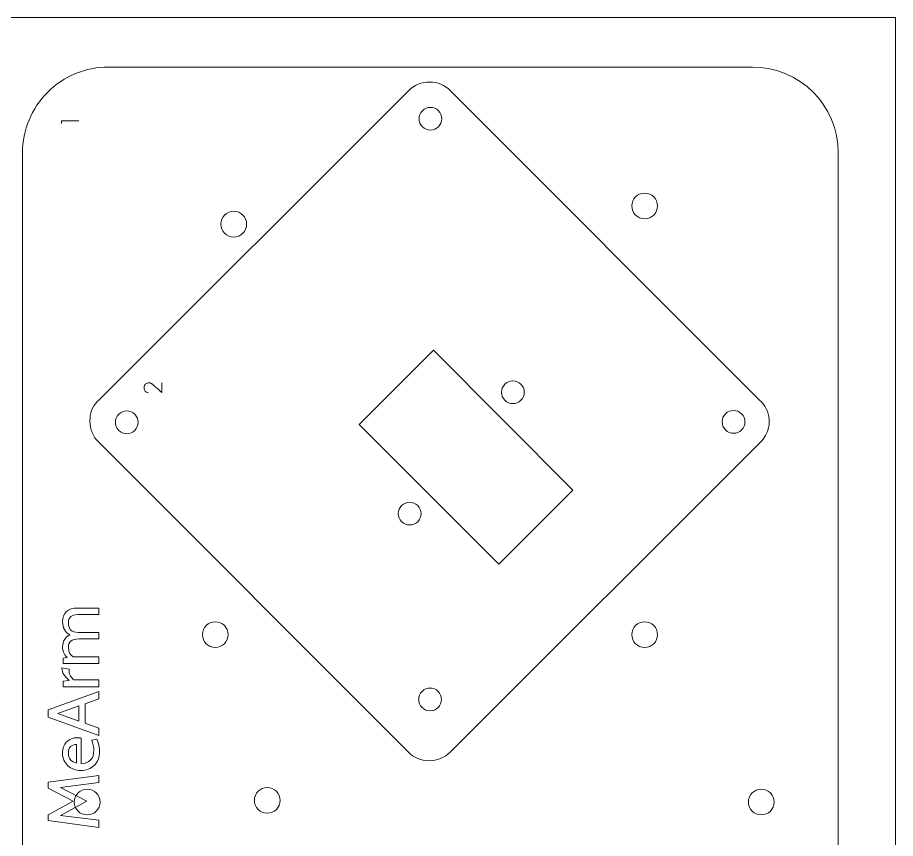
# Model space of a CAD drawing. Header units: centimetres. Extents: x -24 to 24.1, y -20.7 to 0.5.
# Drawn here: x -4.19 to 6.04, y -10.27 to -0.71 of the extents above; entities that cross this region are included whole.
import ezdxf

# ---------------------------------------------------------------- set-up
doc = ezdxf.new("R2010")
doc.units = ezdxf.units.CM
doc.header["$MEASUREMENT"] = 0
doc.layers.add('Layer 1', color=7, linetype='Continuous')

msp = doc.modelspace()

# ---------------------------------------------------------------- linework, layer by layer
at = {"layer": 'Layer 1', "color": 250, "lineweight": 9}
msp.add_lwpolyline([(-23.96322, -20.71493), (6.03678, -20.71493), (6.03678, -0.71493), (-23.96322, -0.71493), (-23.96322, -20.71493)], close=True, dxfattribs=at)
for points, knots in [([(-4.12828, -14.70126), (-4.12828, -14.70126), (-4.1283, -14.71581), (-4.1283, -14.71581), (-4.1283, -14.71581), (-4.1283, -14.98103), (-4.02293, -15.22084), (-3.83539, -15.40837), (-3.83539, -15.40837), (-3.64786, -15.59591), (-3.3935, -15.70126), (-3.12828, -15.70126), (-3.12828, -15.70126), (-3.12828, -15.70126), (4.37172, -15.70126), (4.37172, -15.70126), (4.37172, -15.70126), (4.63693, -15.70126), (4.89129, -15.59591), (5.07882, -15.40837), (5.07882, -15.40837), (5.26635, -15.22084), (5.37172, -14.96648), (5.37172, -14.70127), (5.37172, -14.70127), (5.37172, -14.70126), (5.37172, -2.29126), (5.37172, -2.29126), (5.37172, -2.29126), (5.37172, -1.73898), (4.924, -1.29127), (4.37172, -1.29127), (4.37172, -1.29127), (4.37172, -1.29126), (-3.12828, -1.29126), (-3.12828, -1.29127), (-3.12828, -1.29127), (-3.3935, -1.29127), (-3.64786, -1.39662), (-3.83539, -1.58416), (-3.83539, -1.58416), (-4.02293, -1.77169), (-4.12828, -2.02605), (-4.12828, -2.29126), (-4.12828, -2.29126), (-4.12828, -2.29126), (-4.12828, -14.70126), (-4.12828, -14.70126)], [0, 0, 0, 0, 0.07692308, 0.07692308, 0.07692308, 0.07692308, 0.15384615, 0.15384615, 0.15384615, 0.15384615, 0.23076923, 0.23076923, 0.23076923, 0.23076923, 0.30769231, 0.30769231, 0.30769231, 0.30769231, 0.38461538, 0.38461538, 0.38461538, 0.38461538, 0.46153846, 0.46153846, 0.46153846, 0.46153846, 0.53846154, 0.53846154, 0.53846154, 0.53846154, 0.61538462, 0.61538462, 0.61538462, 0.61538462, 0.69230769, 0.69230769, 0.69230769, 0.69230769, 0.76923077, 0.76923077, 0.76923077, 0.76923077, 0.84615385, 0.84615385, 0.84615385, 0.84615385, 1, 1, 1, 1]), ([(-3.24095, -5.16959), (-3.24095, -5.16959), (-3.25712, -5.18687), (-3.25712, -5.18687), (-3.25712, -5.18687), (-3.32234, -5.25201), (-3.34286, -5.32311), (-3.34292, -5.41529), (-3.34292, -5.41529), (-3.34297, -5.50746), (-3.3064, -5.59589), (-3.24127, -5.66111), (-3.24127, -5.66111), (-3.24127, -5.66111), (0.36095, -9.26778), (0.36095, -9.26778), (0.36095, -9.26778), (0.42609, -9.333), (0.51446, -9.36967), (0.60664, -9.36973), (0.60664, -9.36973), (0.69882, -9.36978), (0.78724, -9.33322), (0.85247, -9.26808), (0.85247, -9.26808), (0.85247, -9.26808), (4.45913, -5.66588), (4.45913, -5.66588), (4.45913, -5.66588), (4.59496, -5.53021), (4.60724, -5.32297), (4.4716, -5.18717), (4.4716, -5.18717), (4.4716, -5.18717), (4.45943, -5.17437), (4.45943, -5.17437), (4.45943, -5.17437), (4.45943, -5.17437), (0.85723, -1.56769), (0.85723, -1.56769), (0.85723, -1.56769), (0.79208, -1.50247), (0.7037, -1.46579), (0.61153, -1.46573), (0.61153, -1.46573), (0.51935, -1.46567), (0.43093, -1.50225), (0.36571, -1.56739), (0.36571, -1.56739), (0.36571, -1.56739), (-3.24095, -5.16959), (-3.24095, -5.16959)], [0, 0, 0, 0, 0.07142857, 0.07142857, 0.07142857, 0.07142857, 0.14285714, 0.14285714, 0.14285714, 0.14285714, 0.21428571, 0.21428571, 0.21428571, 0.21428571, 0.28571429, 0.28571429, 0.28571429, 0.28571429, 0.35714286, 0.35714286, 0.35714286, 0.35714286, 0.42857143, 0.42857143, 0.42857143, 0.42857143, 0.5, 0.5, 0.5, 0.5, 0.57142857, 0.57142857, 0.57142857, 0.57142857, 0.64285714, 0.64285714, 0.64285714, 0.64285714, 0.71428571, 0.71428571, 0.71428571, 0.71428571, 0.78571429, 0.78571429, 0.78571429, 0.78571429, 0.85714286, 0.85714286, 0.85714286, 0.85714286, 1, 1, 1, 1]), ([(0.71514, -1.98685), (0.76691, -1.93514), (0.76696, -1.85125), (0.71527, -1.79948), (0.71527, -1.79948), (0.66356, -1.74771), (0.57966, -1.74766), (0.52789, -1.79936), (0.52789, -1.79936), (0.47611, -1.85107), (0.47606, -1.93497), (0.52777, -1.98674), (0.52777, -1.98674), (0.57947, -2.03852), (0.66336, -2.03856), (0.71514, -1.98685)], [0, 0, 0, 0, 0.2, 0.2, 0.2, 0.2, 0.4, 0.4, 0.4, 0.4, 0.6, 0.6, 0.6, 0.6, 1, 1, 1, 1]), ([(-3.67585, -1.91791), (-3.67585, -1.91791), (-3.67585, -1.94698), (-3.67585, -1.94698), (-3.67585, -1.94698), (-3.67585, -1.94698), (-3.67585, -1.91791), (-3.67585, -1.91791), (-3.67585, -1.91791), (-3.67585, -1.91791), (-3.47265, -1.91791), (-3.47265, -1.91791), (-3.47265, -1.91791), (-3.47265, -1.91791), (-3.67585, -1.91791), (-3.67585, -1.91791)], [0, 0, 0, 0, 0.2, 0.2, 0.2, 0.2, 0.4, 0.4, 0.4, 0.4, 0.6, 0.6, 0.6, 0.6, 1, 1, 1, 1]), ([(3.11647, -2.75916), (3.03362, -2.75916), (2.96647, -2.82631), (2.96647, -2.90915), (2.96647, -2.90915), (2.96646, -2.992), (3.03362, -3.05915), (3.11646, -3.05915), (3.11646, -3.05915), (3.19931, -3.05916), (3.26646, -2.992), (3.26646, -2.90916), (3.26646, -2.90916), (3.26646, -2.82631), (3.19931, -2.75916), (3.11647, -2.75916)], [0, 0, 0, 0, 0.2, 0.2, 0.2, 0.2, 0.4, 0.4, 0.4, 0.4, 0.6, 0.6, 0.6, 0.6, 1, 1, 1, 1]), ([(-1.66828, -2.97131), (-1.75113, -2.97131), (-1.81828, -3.03846), (-1.81828, -3.1213), (-1.81828, -3.1213), (-1.81829, -3.20415), (-1.75113, -3.2713), (-1.66829, -3.2713), (-1.66829, -3.2713), (-1.58544, -3.27131), (-1.51829, -3.20415), (-1.51829, -3.12131), (-1.51829, -3.12131), (-1.51829, -3.03846), (-1.58544, -2.97131), (-1.66828, -2.97131)], [0, 0, 0, 0, 0.2, 0.2, 0.2, 0.2, 0.4, 0.4, 0.4, 0.4, 0.6, 0.6, 0.6, 0.6, 1, 1, 1, 1]), ([(1.41813, -7.07978), (1.41813, -7.07978), (-0.20721, -5.45243), (-0.20721, -5.45243), (-0.20721, -5.45243), (-0.20721, -5.45243), (0.65598, -4.59027), (0.65598, -4.59027), (0.65598, -4.59027), (0.65598, -4.59027), (2.28132, -6.21763), (2.28132, -6.21763), (2.28132, -6.21763), (2.28132, -6.21763), (1.41813, -7.07978), (1.41813, -7.07978)], [0, 0, 0, 0, 0.2, 0.2, 0.2, 0.2, 0.4, 0.4, 0.4, 0.4, 0.6, 0.6, 0.6, 0.6, 1, 1, 1, 1]), ([(-2.50691, -5.0812), (-2.52572, -5.06427), (-2.54275, -5.04893), (-2.55799, -5.0352), (-2.55799, -5.0352), (-2.56439, -5.02937), (-2.57078, -5.02358), (-2.57718, -5.01784), (-2.57718, -5.01784), (-2.58358, -5.0121), (-2.58941, -5.00693), (-2.59468, -5.00232), (-2.59468, -5.00232), (-2.59995, -4.99771), (-2.60442, -4.99385), (-2.60808, -4.99075), (-2.60808, -4.99075), (-2.61174, -4.98765), (-2.61406, -4.98581), (-2.615, -4.98525), (-2.615, -4.98525), (-2.61688, -4.98412), (-2.61909, -4.98261), (-2.62163, -4.98073), (-2.62163, -4.98073), (-2.62417, -4.97885), (-2.62718, -4.97702), (-2.63065, -4.97523), (-2.63065, -4.97523), (-2.63414, -4.97344), (-2.63824, -4.97189), (-2.64294, -4.97057), (-2.64294, -4.97057), (-2.64764, -4.96925), (-2.6531, -4.9686), (-2.65931, -4.9686), (-2.65931, -4.9686), (-2.66551, -4.9686), (-2.67173, -4.96963), (-2.67794, -4.9717), (-2.67794, -4.9717), (-2.68414, -4.97377), (-2.68974, -4.97697), (-2.69473, -4.9813), (-2.69473, -4.9813), (-2.69971, -4.98562), (-2.70375, -4.99122), (-2.70685, -4.99809), (-2.70685, -4.99809), (-2.70997, -5.00495), (-2.71152, -5.01328), (-2.71152, -5.02306), (-2.71152, -5.02306), (-2.71133, -5.04282), (-2.70699, -5.05735), (-2.69854, -5.06667), (-2.69854, -5.06667), (-2.69007, -5.07598), (-2.67888, -5.08064), (-2.66495, -5.08064), (-2.66495, -5.08064), (-2.67888, -5.08064), (-2.69007, -5.07598), (-2.69854, -5.06667), (-2.69854, -5.06667), (-2.70699, -5.05735), (-2.71133, -5.04282), (-2.71152, -5.02306), (-2.71152, -5.02306), (-2.71152, -5.01328), (-2.70997, -5.00495), (-2.70685, -4.99809), (-2.70685, -4.99809), (-2.70375, -4.99122), (-2.69971, -4.98562), (-2.69473, -4.9813), (-2.69473, -4.9813), (-2.68974, -4.97697), (-2.68414, -4.97377), (-2.67794, -4.9717), (-2.67794, -4.9717), (-2.67173, -4.96963), (-2.66551, -4.9686), (-2.65931, -4.9686), (-2.65931, -4.9686), (-2.6531, -4.9686), (-2.64764, -4.96925), (-2.64294, -4.97057), (-2.64294, -4.97057), (-2.63824, -4.97189), (-2.63414, -4.97344), (-2.63065, -4.97523), (-2.63065, -4.97523), (-2.62718, -4.97702), (-2.62417, -4.97885), (-2.62163, -4.98073), (-2.62163, -4.98073), (-2.61909, -4.98261), (-2.61688, -4.98412), (-2.615, -4.98525), (-2.615, -4.98525), (-2.61406, -4.98581), (-2.61174, -4.98765), (-2.60808, -4.99075), (-2.60808, -4.99075), (-2.60442, -4.99385), (-2.59995, -4.99771), (-2.59468, -5.00232), (-2.59468, -5.00232), (-2.58941, -5.00693), (-2.58358, -5.0121), (-2.57718, -5.01784), (-2.57718, -5.01784), (-2.57078, -5.02358), (-2.56439, -5.02937), (-2.55799, -5.0352), (-2.55799, -5.0352), (-2.54275, -5.04893), (-2.52572, -5.06427), (-2.50691, -5.0812), (-2.50691, -5.0812), (-2.50691, -5.0812), (-2.50691, -4.97001), (-2.50691, -4.97001), (-2.50691, -4.97001), (-2.50691, -4.97001), (-2.50691, -5.0812), (-2.50691, -5.0812)], [0, 0, 0, 0, 0.03030303, 0.03030303, 0.03030303, 0.03030303, 0.06060606, 0.06060606, 0.06060606, 0.06060606, 0.09090909, 0.09090909, 0.09090909, 0.09090909, 0.12121212, 0.12121212, 0.12121212, 0.12121212, 0.15151515, 0.15151515, 0.15151515, 0.15151515, 0.18181818, 0.18181818, 0.18181818, 0.18181818, 0.21212121, 0.21212121, 0.21212121, 0.21212121, 0.24242424, 0.24242424, 0.24242424, 0.24242424, 0.27272727, 0.27272727, 0.27272727, 0.27272727, 0.3030303, 0.3030303, 0.3030303, 0.3030303, 0.33333333, 0.33333333, 0.33333333, 0.33333333, 0.36363636, 0.36363636, 0.36363636, 0.36363636, 0.39393939, 0.39393939, 0.39393939, 0.39393939, 0.42424242, 0.42424242, 0.42424242, 0.42424242, 0.45454545, 0.45454545, 0.45454545, 0.45454545, 0.48484848, 0.48484848, 0.48484848, 0.48484848, 0.51515152, 0.51515152, 0.51515152, 0.51515152, 0.54545455, 0.54545455, 0.54545455, 0.54545455, 0.57575758, 0.57575758, 0.57575758, 0.57575758, 0.60606061, 0.60606061, 0.60606061, 0.60606061, 0.63636364, 0.63636364, 0.63636364, 0.63636364, 0.66666667, 0.66666667, 0.66666667, 0.66666667, 0.6969697, 0.6969697, 0.6969697, 0.6969697, 0.72727273, 0.72727273, 0.72727273, 0.72727273, 0.75757576, 0.75757576, 0.75757576, 0.75757576, 0.78787879, 0.78787879, 0.78787879, 0.78787879, 0.81818182, 0.81818182, 0.81818182, 0.81818182, 0.84848485, 0.84848485, 0.84848485, 0.84848485, 0.87878788, 0.87878788, 0.87878788, 0.87878788, 0.90909091, 0.90909091, 0.90909091, 0.90909091, 0.93939394, 0.93939394, 0.93939394, 0.93939394, 1, 1, 1, 1]), ([(1.6754, -5.17243), (1.72717, -5.12072), (1.72722, -5.03683), (1.67552, -4.98507), (1.67552, -4.98507), (1.62381, -4.93329), (1.53992, -4.93324), (1.48816, -4.98494), (1.48816, -4.98494), (1.43639, -5.03665), (1.43633, -5.12054), (1.48803, -5.17231), (1.48803, -5.17231), (1.53974, -5.22408), (1.62363, -5.22413), (1.6754, -5.17243)], [0, 0, 0, 0, 0.2, 0.2, 0.2, 0.2, 0.4, 0.4, 0.4, 0.4, 0.6, 0.6, 0.6, 0.6, 1, 1, 1, 1]), ([(-2.82043, -5.52236), (-2.76864, -5.47064), (-2.76859, -5.38676), (-2.8203, -5.33498), (-2.8203, -5.33498), (-2.872, -5.28321), (-2.9559, -5.28315), (-3.00767, -5.33486), (-3.00767, -5.33486), (-3.05946, -5.38657), (-3.0595, -5.47048), (-3.0078, -5.52226), (-3.0078, -5.52226), (-2.95609, -5.57402), (-2.87219, -5.57407), (-2.82043, -5.52236)], [0, 0, 0, 0, 0.2, 0.2, 0.2, 0.2, 0.4, 0.4, 0.4, 0.4, 0.6, 0.6, 0.6, 0.6, 1, 1, 1, 1]), ([(4.2451, -5.51682), (4.29687, -5.46511), (4.29692, -5.38122), (4.24521, -5.32944), (4.24521, -5.32944), (4.19351, -5.27766), (4.10962, -5.27762), (4.05784, -5.32932), (4.05784, -5.32932), (4.00606, -5.38103), (4.00601, -5.46492), (4.05772, -5.5167), (4.05772, -5.5167), (4.10942, -5.56847), (4.19333, -5.56853), (4.2451, -5.51682)], [0, 0, 0, 0, 0.2, 0.2, 0.2, 0.2, 0.4, 0.4, 0.4, 0.4, 0.6, 0.6, 0.6, 0.6, 1, 1, 1, 1]), ([(0.4733, -6.58565), (0.52509, -6.53392), (0.52514, -6.45004), (0.47343, -6.39828), (0.47343, -6.39828), (0.42172, -6.34649), (0.33783, -6.34644), (0.28606, -6.39816), (0.28606, -6.39816), (0.23427, -6.44986), (0.23423, -6.53375), (0.28593, -6.58552), (0.28593, -6.58552), (0.33764, -6.63731), (0.42154, -6.63735), (0.4733, -6.58565)], [0, 0, 0, 0, 0.2, 0.2, 0.2, 0.2, 0.4, 0.4, 0.4, 0.4, 0.6, 0.6, 0.6, 0.6, 1, 1, 1, 1]), ([(-3.23846, -7.59202), (-3.23846, -7.59202), (-3.23846, -7.66822), (-3.23846, -7.66822), (-3.23846, -7.66822), (-3.23846, -7.66822), (-3.4823, -7.66822), (-3.4823, -7.66822), (-3.4823, -7.66822), (-3.52125, -7.66822), (-3.54961, -7.67584), (-3.56739, -7.69108), (-3.56739, -7.69108), (-3.58517, -7.70632), (-3.59406, -7.73116), (-3.59406, -7.76559), (-3.59406, -7.76559), (-3.59406, -7.83897), (-3.55568, -7.87566), (-3.47891, -7.87566), (-3.47891, -7.87566), (-3.47891, -7.87566), (-3.23846, -7.87566), (-3.23846, -7.87566), (-3.23846, -7.87566), (-3.23846, -7.87566), (-3.23846, -7.95186), (-3.23846, -7.95186), (-3.23846, -7.95186), (-3.23846, -7.95186), (-3.46706, -7.95186), (-3.46706, -7.95186), (-3.46706, -7.95186), (-3.51447, -7.95186), (-3.54749, -7.96018), (-3.56612, -7.97684), (-3.56612, -7.97684), (-3.58475, -7.99349), (-3.59406, -8.01762), (-3.59406, -8.04923), (-3.59406, -8.04923), (-3.59406, -8.10228), (-3.576, -8.13897), (-3.53987, -8.15929), (-3.53987, -8.15929), (-3.53987, -8.15929), (-3.23846, -8.15929), (-3.23846, -8.15929), (-3.23846, -8.15929), (-3.23846, -8.15929), (-3.23846, -8.23549), (-3.23846, -8.23549), (-3.23846, -8.23549), (-3.23846, -8.23549), (-3.65333, -8.23549), (-3.65333, -8.23549), (-3.65333, -8.23549), (-3.65333, -8.23549), (-3.65333, -8.17623), (-3.65333, -8.17623), (-3.65333, -8.17623), (-3.65333, -8.17623), (-3.6093, -8.16776), (-3.6093, -8.16776), (-3.6093, -8.16776), (-3.62962, -8.14518), (-3.64345, -8.12458), (-3.65079, -8.10595), (-3.65079, -8.10595), (-3.65813, -8.08733), (-3.6618, -8.06644), (-3.6618, -8.0433), (-3.6618, -8.0433), (-3.6618, -7.98008), (-3.63414, -7.93323), (-3.57882, -7.90275), (-3.57882, -7.90275), (-3.63414, -7.87397), (-3.6618, -7.82345), (-3.6618, -7.7512), (-3.6618, -7.7512), (-3.6618, -7.64508), (-3.60225, -7.59202), (-3.48315, -7.59202), (-3.48315, -7.59202), (-3.48315, -7.59202), (-3.23846, -7.59202), (-3.23846, -7.59202)], [0, 0, 0, 0, 0.04347826, 0.04347826, 0.04347826, 0.04347826, 0.08695652, 0.08695652, 0.08695652, 0.08695652, 0.13043478, 0.13043478, 0.13043478, 0.13043478, 0.17391304, 0.17391304, 0.17391304, 0.17391304, 0.2173913, 0.2173913, 0.2173913, 0.2173913, 0.26086957, 0.26086957, 0.26086957, 0.26086957, 0.30434783, 0.30434783, 0.30434783, 0.30434783, 0.34782609, 0.34782609, 0.34782609, 0.34782609, 0.39130435, 0.39130435, 0.39130435, 0.39130435, 0.43478261, 0.43478261, 0.43478261, 0.43478261, 0.47826087, 0.47826087, 0.47826087, 0.47826087, 0.52173913, 0.52173913, 0.52173913, 0.52173913, 0.56521739, 0.56521739, 0.56521739, 0.56521739, 0.60869565, 0.60869565, 0.60869565, 0.60869565, 0.65217391, 0.65217391, 0.65217391, 0.65217391, 0.69565217, 0.69565217, 0.69565217, 0.69565217, 0.73913043, 0.73913043, 0.73913043, 0.73913043, 0.7826087, 0.7826087, 0.7826087, 0.7826087, 0.82608696, 0.82608696, 0.82608696, 0.82608696, 0.86956522, 0.86956522, 0.86956522, 0.86956522, 0.91304348, 0.91304348, 0.91304348, 0.91304348, 1, 1, 1, 1]), ([(-1.88352, -7.75133), (-1.96637, -7.75132), (-2.03352, -7.81847), (-2.03352, -7.90131), (-2.03352, -7.90131), (-2.03353, -7.98416), (-1.96637, -8.05131), (-1.88353, -8.05131), (-1.88353, -8.05131), (-1.80068, -8.05132), (-1.73353, -7.98416), (-1.73353, -7.90132), (-1.73353, -7.90132), (-1.73353, -7.81847), (-1.80068, -7.75133), (-1.88352, -7.75133)], [0, 0, 0, 0, 0.2, 0.2, 0.2, 0.2, 0.4, 0.4, 0.4, 0.4, 0.6, 0.6, 0.6, 0.6, 1, 1, 1, 1]), ([(3.11648, -7.75129), (3.03363, -7.75128), (2.96648, -7.81843), (2.96648, -7.90127), (2.96648, -7.90127), (2.96647, -7.98412), (3.03363, -8.05127), (3.11647, -8.05127), (3.11647, -8.05127), (3.19932, -8.05128), (3.26647, -7.98412), (3.26647, -7.90128), (3.26647, -7.90128), (3.26647, -7.81843), (3.19932, -7.75129), (3.11648, -7.75129)], [0, 0, 0, 0, 0.2, 0.2, 0.2, 0.2, 0.4, 0.4, 0.4, 0.4, 0.6, 0.6, 0.6, 0.6, 1, 1, 1, 1]), ([(-3.66857, -8.28799), (-3.66857, -8.28799), (-3.58475, -8.30492), (-3.58475, -8.30492), (-3.58475, -8.30492), (-3.58475, -8.30492), (-3.58475, -8.33117), (-3.58475, -8.33117), (-3.58475, -8.33117), (-3.58475, -8.33963), (-3.5832, -8.34866), (-3.58009, -8.35826), (-3.58009, -8.35826), (-3.57699, -8.36785), (-3.57289, -8.37703), (-3.56781, -8.38578), (-3.56781, -8.38578), (-3.56273, -8.39452), (-3.55709, -8.40257), (-3.55088, -8.40991), (-3.55088, -8.40991), (-3.54467, -8.41724), (-3.53818, -8.42261), (-3.53141, -8.42599), (-3.53141, -8.42599), (-3.53141, -8.42599), (-3.23846, -8.42599), (-3.23846, -8.42599), (-3.23846, -8.42599), (-3.23846, -8.42599), (-3.23846, -8.50727), (-3.23846, -8.50727), (-3.23846, -8.50727), (-3.23846, -8.50727), (-3.65333, -8.50727), (-3.65333, -8.50727), (-3.65333, -8.50727), (-3.65333, -8.50727), (-3.65333, -8.44462), (-3.65333, -8.44462), (-3.65333, -8.44462), (-3.65333, -8.44462), (-3.58475, -8.43531), (-3.58475, -8.43531), (-3.58475, -8.43531), (-3.6141, -8.40934), (-3.63541, -8.38578), (-3.64867, -8.36461), (-3.64867, -8.36461), (-3.66194, -8.34344), (-3.66857, -8.32016), (-3.66857, -8.29476), (-3.66857, -8.29476), (-3.66857, -8.29476), (-3.66857, -8.28799), (-3.66857, -8.28799)], [0, 0, 0, 0, 0.06666667, 0.06666667, 0.06666667, 0.06666667, 0.13333333, 0.13333333, 0.13333333, 0.13333333, 0.2, 0.2, 0.2, 0.2, 0.26666667, 0.26666667, 0.26666667, 0.26666667, 0.33333333, 0.33333333, 0.33333333, 0.33333333, 0.4, 0.4, 0.4, 0.4, 0.46666667, 0.46666667, 0.46666667, 0.46666667, 0.53333333, 0.53333333, 0.53333333, 0.53333333, 0.6, 0.6, 0.6, 0.6, 0.66666667, 0.66666667, 0.66666667, 0.66666667, 0.73333333, 0.73333333, 0.73333333, 0.73333333, 0.8, 0.8, 0.8, 0.8, 0.86666667, 0.86666667, 0.86666667, 0.86666667, 1, 1, 1, 1]), ([(-3.23846, -8.56485), (-3.23846, -8.56485), (-3.23846, -8.64951), (-3.23846, -8.64951), (-3.23846, -8.64951), (-3.23846, -8.64951), (-3.39848, -8.70624), (-3.39848, -8.70624), (-3.39848, -8.70624), (-3.39848, -8.70624), (-3.39848, -8.93315), (-3.39848, -8.93315), (-3.39848, -8.93315), (-3.39848, -8.93315), (-3.23846, -8.98988), (-3.23846, -8.98988), (-3.23846, -8.98988), (-3.23846, -8.98988), (-3.23846, -9.07454), (-3.23846, -9.07454), (-3.23846, -9.07454), (-3.23846, -9.07454), (-3.83113, -8.86203), (-3.83113, -8.86203), (-3.83113, -8.86203), (-3.83113, -8.86203), (-3.83113, -8.77736), (-3.83113, -8.77736), (-3.83113, -8.77736), (-3.83113, -8.77736), (-3.23846, -8.56485), (-3.23846, -8.56485)], [0, 0, 0, 0, 0.11111111, 0.11111111, 0.11111111, 0.11111111, 0.22222222, 0.22222222, 0.22222222, 0.22222222, 0.33333333, 0.33333333, 0.33333333, 0.33333333, 0.44444444, 0.44444444, 0.44444444, 0.44444444, 0.55555556, 0.55555556, 0.55555556, 0.55555556, 0.66666667, 0.66666667, 0.66666667, 0.66666667, 0.77777778, 0.77777778, 0.77777778, 0.77777778, 1, 1, 1, 1]), ([(0.71175, -8.75013), (0.76353, -8.69842), (0.76356, -8.61452), (0.71186, -8.56276), (0.71186, -8.56276), (0.66016, -8.51097), (0.57626, -8.51092), (0.52449, -8.56264), (0.52449, -8.56264), (0.47271, -8.61434), (0.47267, -8.69823), (0.52436, -8.75001), (0.52436, -8.75001), (0.57607, -8.80179), (0.65997, -8.80184), (0.71175, -8.75013)], [0, 0, 0, 0, 0.2, 0.2, 0.2, 0.2, 0.4, 0.4, 0.4, 0.4, 0.6, 0.6, 0.6, 0.6, 1, 1, 1, 1]), ([(-3.47129, -8.73164), (-3.47129, -8.73164), (-3.71852, -8.8197), (-3.71852, -8.8197), (-3.71852, -8.8197), (-3.71852, -8.8197), (-3.47129, -8.90775), (-3.47129, -8.90775), (-3.47129, -8.90775), (-3.47129, -8.90775), (-3.47129, -8.73164), (-3.47129, -8.73164)], [0, 0, 0, 0, 0.25, 0.25, 0.25, 0.25, 0.5, 0.5, 0.5, 0.5, 1, 1, 1, 1]), ([(-3.44589, -9.10502), (-3.44589, -9.10502), (-3.44589, -9.40559), (-3.44589, -9.40559), (-3.44589, -9.40559), (-3.34712, -9.39656), (-3.29773, -9.34463), (-3.29773, -9.2498), (-3.29773, -9.2498), (-3.29773, -9.20747), (-3.30591, -9.16768), (-3.32228, -9.13042), (-3.32228, -9.13042), (-3.32228, -9.13042), (-3.26217, -9.12026), (-3.26217, -9.12026), (-3.26217, -9.12026), (-3.24072, -9.16937), (-3.22999, -9.21565), (-3.22999, -9.25912), (-3.22999, -9.25912), (-3.22999, -9.29411), (-3.23564, -9.32558), (-3.24693, -9.35352), (-3.24693, -9.35352), (-3.25822, -9.38146), (-3.2736, -9.40503), (-3.29307, -9.42422), (-3.29307, -9.42422), (-3.31254, -9.44341), (-3.33569, -9.45808), (-3.3625, -9.46824), (-3.3625, -9.46824), (-3.38931, -9.4784), (-3.41824, -9.48348), (-3.44928, -9.48348), (-3.44928, -9.48348), (-3.4792, -9.48348), (-3.50714, -9.47869), (-3.5331, -9.46909), (-3.5331, -9.46909), (-3.55907, -9.45949), (-3.5815, -9.44595), (-3.60041, -9.42845), (-3.60041, -9.42845), (-3.61932, -9.41095), (-3.63428, -9.38964), (-3.64528, -9.36453), (-3.64528, -9.36453), (-3.65629, -9.33941), (-3.6618, -9.31133), (-3.6618, -9.28028), (-3.6618, -9.28028), (-3.6618, -9.25375), (-3.65784, -9.22948), (-3.64994, -9.20747), (-3.64994, -9.20747), (-3.64204, -9.18546), (-3.63047, -9.16669), (-3.61523, -9.15117), (-3.61523, -9.15117), (-3.59999, -9.13564), (-3.5815, -9.12351), (-3.55977, -9.11476), (-3.55977, -9.11476), (-3.53804, -9.10601), (-3.51363, -9.10164), (-3.48653, -9.10164), (-3.48653, -9.10164), (-3.47073, -9.10164), (-3.45718, -9.10276), (-3.44589, -9.10502)], [0, 0, 0, 0, 0.05263158, 0.05263158, 0.05263158, 0.05263158, 0.10526316, 0.10526316, 0.10526316, 0.10526316, 0.15789474, 0.15789474, 0.15789474, 0.15789474, 0.21052632, 0.21052632, 0.21052632, 0.21052632, 0.26315789, 0.26315789, 0.26315789, 0.26315789, 0.31578947, 0.31578947, 0.31578947, 0.31578947, 0.36842105, 0.36842105, 0.36842105, 0.36842105, 0.42105263, 0.42105263, 0.42105263, 0.42105263, 0.47368421, 0.47368421, 0.47368421, 0.47368421, 0.52631579, 0.52631579, 0.52631579, 0.52631579, 0.57894737, 0.57894737, 0.57894737, 0.57894737, 0.63157895, 0.63157895, 0.63157895, 0.63157895, 0.68421053, 0.68421053, 0.68421053, 0.68421053, 0.73684211, 0.73684211, 0.73684211, 0.73684211, 0.78947368, 0.78947368, 0.78947368, 0.78947368, 0.84210526, 0.84210526, 0.84210526, 0.84210526, 0.89473684, 0.89473684, 0.89473684, 0.89473684, 1, 1, 1, 1]), ([(-3.59406, -9.28198), (-3.59406, -9.3435), (-3.56217, -9.38245), (-3.49839, -9.39882), (-3.49839, -9.39882), (-3.49839, -9.39882), (-3.49839, -9.18038), (-3.49839, -9.18038), (-3.49839, -9.18038), (-3.52887, -9.18038), (-3.55243, -9.18884), (-3.56908, -9.20578), (-3.56908, -9.20578), (-3.58574, -9.22271), (-3.59406, -9.24811), (-3.59406, -9.28198)], [0, 0, 0, 0, 0.2, 0.2, 0.2, 0.2, 0.4, 0.4, 0.4, 0.4, 0.6, 0.6, 0.6, 0.6, 1, 1, 1, 1]), ([(-3.23846, -9.54021), (-3.23846, -9.54021), (-3.23846, -9.62488), (-3.23846, -9.62488), (-3.23846, -9.62488), (-3.23846, -9.62488), (-3.68635, -9.68076), (-3.68635, -9.68076), (-3.68635, -9.68076), (-3.68635, -9.68076), (-3.37901, -9.84163), (-3.37901, -9.84163), (-3.37901, -9.84163), (-3.37901, -9.84163), (-3.68635, -10.00588), (-3.68635, -10.00588), (-3.68635, -10.00588), (-3.68635, -10.00588), (-3.23846, -10.06176), (-3.23846, -10.06176), (-3.23846, -10.06176), (-3.23846, -10.06176), (-3.23846, -10.14643), (-3.23846, -10.14643), (-3.23846, -10.14643), (-3.23846, -10.14643), (-3.83113, -10.06684), (-3.83113, -10.06684), (-3.83113, -10.06684), (-3.83113, -10.06684), (-3.83113, -9.99826), (-3.83113, -9.99826), (-3.83113, -9.99826), (-3.83113, -9.99826), (-3.53733, -9.84248), (-3.53733, -9.84248), (-3.53733, -9.84248), (-3.53733, -9.84248), (-3.83113, -9.68838), (-3.83113, -9.68838), (-3.83113, -9.68838), (-3.83113, -9.68838), (-3.83113, -9.61895), (-3.83113, -9.61895), (-3.83113, -9.61895), (-3.83113, -9.61895), (-3.23846, -9.54021), (-3.23846, -9.54021)], [0, 0, 0, 0, 0.07692308, 0.07692308, 0.07692308, 0.07692308, 0.15384615, 0.15384615, 0.15384615, 0.15384615, 0.23076923, 0.23076923, 0.23076923, 0.23076923, 0.30769231, 0.30769231, 0.30769231, 0.30769231, 0.38461538, 0.38461538, 0.38461538, 0.38461538, 0.46153846, 0.46153846, 0.46153846, 0.46153846, 0.53846154, 0.53846154, 0.53846154, 0.53846154, 0.61538462, 0.61538462, 0.61538462, 0.61538462, 0.69230769, 0.69230769, 0.69230769, 0.69230769, 0.76923077, 0.76923077, 0.76923077, 0.76923077, 0.84615385, 0.84615385, 0.84615385, 0.84615385, 1, 1, 1, 1]), ([(-3.37549, -9.70053), (-3.45833, -9.70051), (-3.52548, -9.76768), (-3.52548, -9.85051), (-3.52548, -9.85051), (-3.52549, -9.93335), (-3.45833, -10.0005), (-3.37549, -10.0005), (-3.37549, -10.0005), (-3.29266, -10.00051), (-3.22551, -9.93335), (-3.22548, -9.85052), (-3.22548, -9.85052), (-3.22548, -9.76768), (-3.29266, -9.70053), (-3.37549, -9.70053)], [0, 0, 0, 0, 0.2, 0.2, 0.2, 0.2, 0.4, 0.4, 0.4, 0.4, 0.6, 0.6, 0.6, 0.6, 1, 1, 1, 1]), ([(-1.27828, -9.68128), (-1.36112, -9.68126), (-1.42827, -9.74843), (-1.42827, -9.83126), (-1.42827, -9.83126), (-1.42828, -9.9141), (-1.36112, -9.98125), (-1.27829, -9.98125), (-1.27829, -9.98125), (-1.19545, -9.98126), (-1.1283, -9.9141), (-1.12828, -9.83127), (-1.12828, -9.83127), (-1.12828, -9.74843), (-1.19545, -9.68128), (-1.27828, -9.68128)], [0, 0, 0, 0, 0.2, 0.2, 0.2, 0.2, 0.4, 0.4, 0.4, 0.4, 0.6, 0.6, 0.6, 0.6, 1, 1, 1, 1]), ([(4.47452, -9.70053), (4.39168, -9.70051), (4.32453, -9.76768), (4.32453, -9.85051), (4.32453, -9.85051), (4.32452, -9.93335), (4.39168, -10.0005), (4.47451, -10.0005), (4.47451, -10.0005), (4.55735, -10.00051), (4.6245, -9.93335), (4.62452, -9.85052), (4.62452, -9.85052), (4.62452, -9.76768), (4.55735, -9.70053), (4.47452, -9.70053)], [0, 0, 0, 0, 0.2, 0.2, 0.2, 0.2, 0.4, 0.4, 0.4, 0.4, 0.6, 0.6, 0.6, 0.6, 1, 1, 1, 1])]:
    msp.add_open_spline(points, degree=3, knots=knots, dxfattribs=at)

doc.saveas('drawing.dxf')
